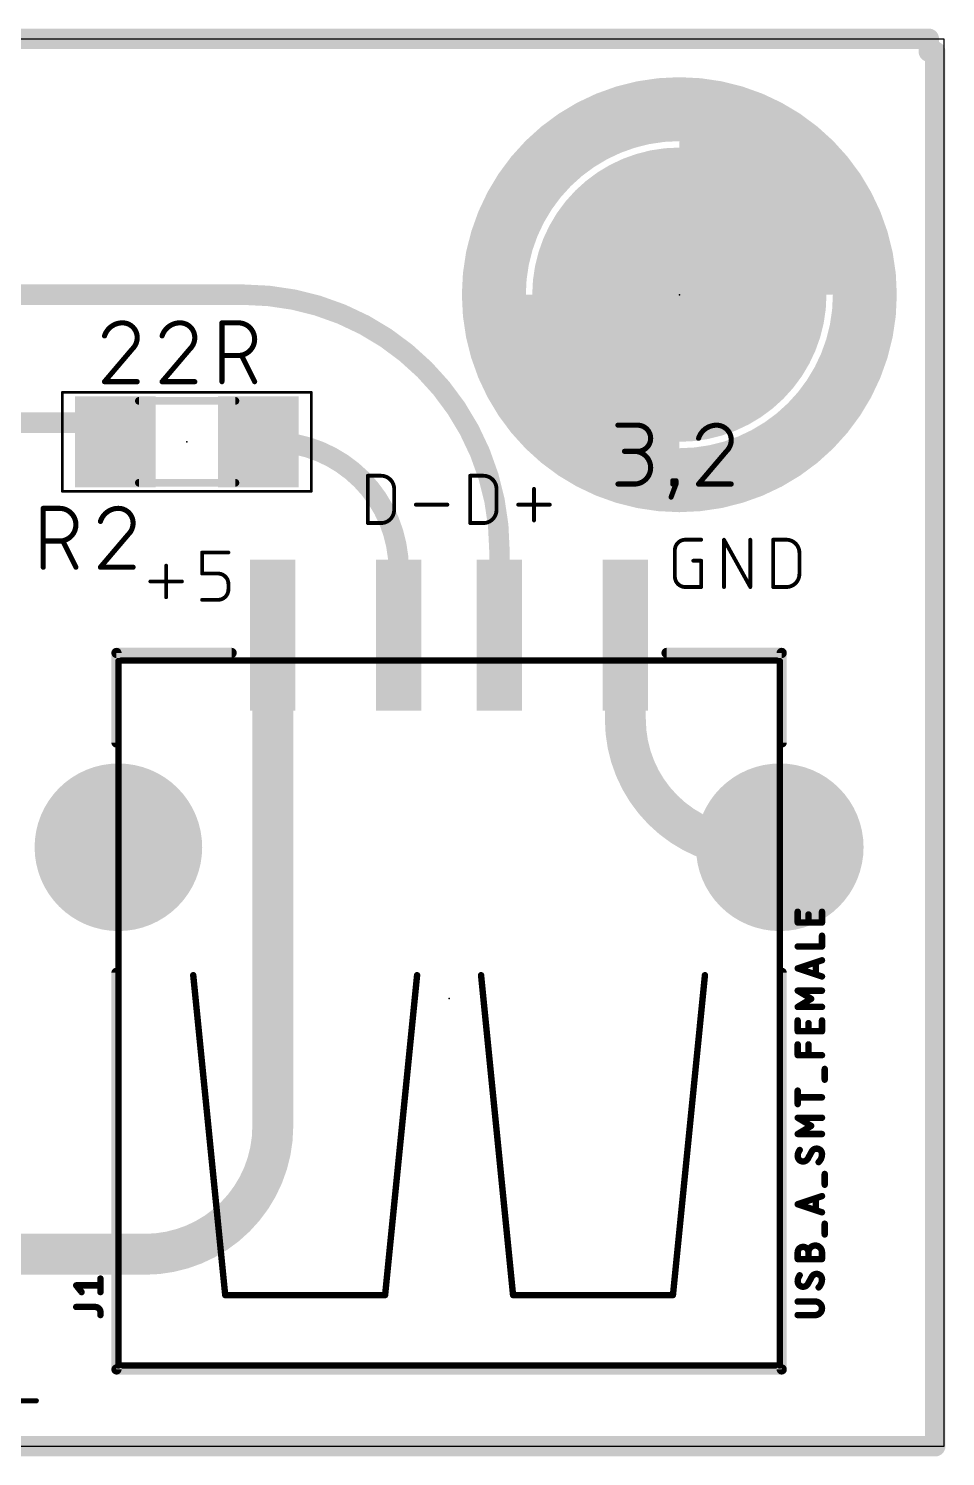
# Model space of a CAD drawing. Extents: x -0.2 to 50.5, y 11.2 to 39.6.
# Drawn here: x 32.29 to 50.5, y 11.23 to 39.57 of the extents above; entities that cross this region are included whole.
import ezdxf

# ---------------------------------------------------------------- set-up
doc = ezdxf.new("R2010")
doc.units = 0
for name, color, linetype in [('1', 12, 'CONTINUOUS'), ('17', 110, 'CONTINUOUS'), ('20', 31, 'CONTINUOUS'), ('21', 253, 'CONTINUOUS'), ('23', 53, 'CONTINUOUS'), ('25', 253, 'CONTINUOUS'), ('27', 253, 'CONTINUOUS'), ('39', 12, 'CONTINUOUS'), ('40', 132, 'CONTINUOUS'), ('43', 110, 'CONTINUOUS'), ('48', 253, 'CONTINUOUS'), ('51', 253, 'CONTINUOUS')]:
    doc.layers.add(name, color=color, linetype=linetype)

# ---------------------------------------------------------------- blocks, each defined once
blk = doc.blocks.new('ROUNDP')
at = {"const_width": 0.5}
blk.add_lwpolyline([(0, -0.25, 1), (0, 0.25, 1), (0, -0.25)], format="xyb", dxfattribs=at)
blk = doc.blocks.new('RECT')
blk.add_solid([(-0.5, -0.5), (0.5, -0.5), (-0.5, 0.5), (0.5, 0.5)])

msp = doc.modelspace()

# ---------------------------------------------------------------- linework, layer by layer
at = {"layer": '1'}
for points, const_width in [([(50.165, 39.37), (0, 39.37)], 0.4064), ([(50.165, 39.116), (50.165, 39.37)], 0.4064), ([(50.292, 39.116), (50.165, 39.116)], 0.4064), ([(50.292, 12.573), (50.292, 39.116)], 0.4064), ([(36.56, 34.29), (14.453, 34.29)], 0.4064), ([(28.194, 31.75), (34.29, 31.75)], 0.4064), ([(34.29, 31.75), (34.29, 31.648)], 0.4064), ([(36.855, 31.369), (37.1, 31.369)], 0.4064), ([(41.64, 27.532), (41.64, 29.21)], 0.4064), ([(39.64, 28.829), (39.64, 27.532)], 0.4064), ([(37.14, 17.78), (37.14, 27.532)], 0.8128), ([(39.64, 27.532), (39.64, 27.67)], 0.4064), ([(44.14, 27.532), (44.14, 25.86)], 0.8128), ([(46.68, 23.32), (47.2059, 23.32)], 0.8128), ([(30.48, 15.24), (34.6, 15.24)], 0.8128), ([(50.292, 11.43), (50.292, 12.573)], 0.4064), ([(0, 11.43), (50.292, 11.43)], 0.4064)]:
    msp.add_lwpolyline(points, dxfattribs=dict(at, const_width=const_width))
for points, const_width in [([(50.2666, 39.37, 1), (50.0634, 39.37)], 0.2032), ([(50.165, 39.2684, 1), (50.165, 39.4716)], 0.2032), ([(50.165, 39.2176, 1), (50.165, 39.0144)], 0.2032), ([(50.0634, 39.116, 1), (50.2666, 39.116)], 0.2032), ([(50.3936, 39.116, 1), (50.1904, 39.116)], 0.2032), ([(50.292, 39.0144, 1), (50.292, 39.2176)], 0.2032), ([(41.64, 29.21, 0.4142), (36.56, 34.29)], 0.4064), ([(36.56, 34.3916, 1), (36.56, 34.1884)], 0.2032), ([(36.56, 34.1884, 1), (36.56, 34.3916)], 0.2032), ([(34.011, 31.369, 0.4142), (34.29, 31.648)], 0.4064), ([(34.3916, 31.75, 1), (34.1884, 31.75)], 0.2032), ([(34.3916, 31.648, 1), (34.1884, 31.648)], 0.2032), ([(34.1884, 31.648, 1), (34.3916, 31.648)], 0.2032), ([(34.29, 31.6484, 1), (34.29, 31.8516)], 0.2032), ([(34.011, 31.4706, 1), (34.011, 31.2674)], 0.2032), ([(36.855, 31.4706, 1), (36.855, 31.2674)], 0.2032), ([(39.64, 28.829, 0.4142), (37.1, 31.369)], 0.4064), ([(37.1, 31.4706, 1), (37.1, 31.2674)], 0.2032), ([(37.1, 31.2674, 1), (37.1, 31.4706)], 0.2032), ([(41.7416, 29.21, 1), (41.5384, 29.21)], 0.2032), ([(41.5384, 29.21, 1), (41.7416, 29.21)], 0.2032), ([(39.7416, 28.829, 1), (39.5384, 28.829)], 0.2032), ([(39.5384, 28.829, 1), (39.7416, 28.829)], 0.2032), ([(37.3432, 27.532, 1), (36.9368, 27.532)], 0.4064), ([(39.7416, 27.67, 1), (39.5384, 27.67)], 0.2032), ([(44.3432, 27.532, 1), (43.9368, 27.532)], 0.4064), ([(39.5384, 27.532, 1), (39.7416, 27.532)], 0.2032), ([(39.5384, 27.532, 1), (39.7416, 27.532)], 0.2032), ([(41.5384, 27.532, 1), (41.7416, 27.532)], 0.2032), ([(44.14, 25.86, 0.4142), (46.68, 23.32)], 0.8128), ([(44.3432, 25.86, 1), (43.9368, 25.86)], 0.4064), ([(43.9368, 25.86, 1), (44.3432, 25.86)], 0.4064), ([(44.14, 25.86, 0.4142), (46.68, 23.32)], 0.4064), ([(44.2416, 25.86, 1), (44.0384, 25.86)], 0.2032), ([(46.68, 23.5232, 1), (46.68, 23.1168)], 0.4064), ([(46.68, 23.1168, 1), (46.68, 23.5232)], 0.4064), ([(47.2059, 23.1168, 1), (47.2059, 23.5232)], 0.4064), ([(46.68, 23.2184, 1), (46.68, 23.4216)], 0.2032), ([(34.6, 15.24, 0.4142), (37.14, 17.78)], 0.8128), ([(37.3432, 17.78, 1), (36.9368, 17.78)], 0.4064), ([(36.9368, 17.78, 1), (37.3432, 17.78)], 0.4064), ([(34.6, 15.4432, 1), (34.6, 15.0368)], 0.4064), ([(34.6, 15.0368, 1), (34.6, 15.4432)], 0.4064), ([(50.3936, 12.573, 1), (50.1904, 12.573)], 0.2032), ([(50.1904, 12.573, 1), (50.3936, 12.573)], 0.2032), ([(50.292, 11.3284, 1), (50.292, 11.5316)], 0.2032), ([(50.1904, 11.43, 1), (50.3936, 11.43)], 0.2032)]:
    msp.add_lwpolyline(points, format="xyb", dxfattribs=dict(at, const_width=const_width))
at = {"layer": '20'}
for p, q in [((50.47, 39.36), (0, 39.36)), ((50.47, 11.43), (50.47, 39.36)), ((0, 11.43), (50.47, 11.43))]:
    msp.add_line(p, q, dxfattribs=at)
at = {"layer": '21'}
for points, const_width in [([(45.212, 30.861, 1), (45.212, 37.719, 1), (45.212, 30.861)], 0.1524), ([(45.212, 32.59, 1), (45.212, 35.99, 1), (45.212, 32.59)], 0.1524), ([(34.036, 27.2288, 1), (34.036, 27.1272)], 0.1016), ([(34.0868, 27.178, 1), (33.9852, 27.178)], 0.1016), ([(36.322, 27.1272, 1), (36.322, 27.2288)], 0.1016), ([(44.958, 27.2288, 1), (44.958, 27.1272)], 0.1016), ([(47.2948, 27.178, 1), (47.1932, 27.178)], 0.1016), ([(47.244, 27.1272, 1), (47.244, 27.2288)], 0.1016), ([(33.9852, 25.4, 1), (34.0868, 25.4)], 0.1016), ([(47.1932, 25.4, 1), (47.2948, 25.4)], 0.1016), ([(34.0868, 20.828, 1), (33.9852, 20.828)], 0.1016), ([(47.2948, 20.828, 1), (47.1932, 20.828)], 0.1016), ([(34.036, 13.0048, 1), (34.036, 12.9032)], 0.1016), ([(47.244, 12.9032, 1), (47.244, 13.0048)], 0.1016), ([(33.9852, 12.954, 1), (34.0868, 12.954)], 0.1016), ([(47.1932, 12.954, 1), (47.2948, 12.954)], 0.1016)]:
    msp.add_lwpolyline(points, format="xyb", dxfattribs=dict(at, const_width=const_width))
at = {"layer": '21', "const_width": 0.2032}
for points in [[(36.322, 27.178), (34.036, 27.178)], [(34.036, 27.178), (34.036, 25.4)], [(47.244, 27.178), (44.958, 27.178)], [(47.244, 25.4), (47.244, 27.178)], [(34.036, 12.954), (34.036, 20.828)], [(47.244, 12.954), (47.244, 20.828)], [(34.036, 12.954), (47.244, 12.954)]]:
    msp.add_lwpolyline(points, dxfattribs=at)
at = {"layer": '23'}
for p in [(45.212, 34.29), (35.433, 31.369), (40.64, 20.32)]:
    msp.add_point(p, dxfattribs=at)
at = {"layer": '25'}
for points, const_width in [([(39.0271, 29.7561), (39.0271, 30.6959)], 0.0762), ([(39.0271, 30.6959), (39.2882, 30.6959)], 0.0762), ([(41.0591, 29.7561), (41.0591, 30.6959)], 0.0762), ([(41.0591, 30.6959), (41.3202, 30.6959)], 0.0762), ([(39.5492, 30.4348), (39.5492, 30.0172)], 0.0762), ([(41.5812, 30.4348), (41.5812, 30.0172)], 0.0762), ([(42.326, 29.8083), (42.326, 30.4348)], 0.0762), ([(32.5815, 28.8798), (32.5815, 30.0482)], 0.1016), ([(32.5815, 30.0482), (32.906, 30.0482)], 0.1016), ([(39.9807, 30.1216), (40.6073, 30.1216)], 0.0762), ([(42.0127, 30.1216), (42.6393, 30.1216)], 0.0762), ([(39.2882, 29.7561), (39.0271, 29.7561)], 0.0762), ([(41.3202, 29.7561), (41.0591, 29.7561)], 0.0762), ([(34.2688, 29.5289), (33.7171, 28.8798)], 0.1016), ([(32.906, 29.3991), (32.5815, 29.3991)], 0.1016), ([(33.2306, 28.8798), (32.9709, 29.3991)], 0.1016), ([(35.7367, 28.7542), (35.7367, 29.1719)], 0.0762), ([(35.7367, 29.1719), (36.2588, 29.1719)], 0.0762), ([(45.1231, 28.6949), (45.1231, 29.2171)], 0.0762), ([(45.3319, 29.4259), (45.6452, 29.4259)], 0.0762), ([(46.0985, 28.4861), (46.0985, 29.4259)], 0.0762), ([(46.0985, 29.4259), (46.6206, 28.4861)], 0.0762), ([(46.6206, 28.4861), (46.6206, 29.4259)], 0.0762), ([(47.0738, 28.4861), (47.0738, 29.4259)], 0.0762), ([(47.0738, 29.4259), (47.3349, 29.4259)], 0.0762), ([(47.5959, 29.1648), (47.5959, 28.7472)], 0.0762), ([(33.7171, 28.8798), (34.3662, 28.8798)], 0.1016), ([(35.0224, 28.2843), (35.0224, 28.9108)], 0.0762), ([(45.4886, 29.0082), (45.6452, 29.0082)], 0.0762), ([(45.6452, 29.0082), (45.6452, 28.4861)], 0.0762), ([(34.7091, 28.5976), (35.3356, 28.5976)], 0.0762), ([(36.0499, 28.7542), (35.7367, 28.7542)], 0.0762), ([(36.2588, 28.4409), (36.2588, 28.5454)], 0.0762), ([(45.6452, 28.4861), (45.3319, 28.4861)], 0.0762), ([(47.3349, 28.4861), (47.0738, 28.4861)], 0.0762), ([(35.7367, 28.2321), (36.0499, 28.2321)], 0.0762), ([(33.7185, 14.4892), (33.7185, 14.7573)], 0.127), ([(33.3431, 14.4892), (33.2359, 14.6232)], 0.127), ([(33.2359, 14.6232), (33.7185, 14.6232)], 0.127), ([(33.2359, 14.1944), (33.6113, 14.1944)], 0.127), ([(33.7185, 14.0871), (33.7185, 14.0335)], 0.127), ([(31.7951, 12.3318), (32.4442, 12.3318)], 0.1016)]:
    msp.add_lwpolyline(points, dxfattribs=dict(at, const_width=const_width))
for points, const_width in [([(39.0462, 30.6959, 1), (39.0081, 30.6959)], 0.0381), ([(39.0271, 30.715, 1), (39.0271, 30.6769)], 0.0381), ([(39.5492, 30.4348, 0.4142), (39.2882, 30.6959)], 0.0762), ([(39.2882, 30.715, 1), (39.2882, 30.6769)], 0.0381), ([(39.2882, 30.6769, 1), (39.2882, 30.715)], 0.0381), ([(41.0591, 30.715, 1), (41.0591, 30.6769)], 0.0381), ([(41.0782, 30.6959, 1), (41.0401, 30.6959)], 0.0381), ([(41.5812, 30.4348, 0.4142), (41.3202, 30.6959)], 0.0762), ([(41.3202, 30.715, 1), (41.3202, 30.6769)], 0.0381), ([(41.3202, 30.6769, 1), (41.3202, 30.715)], 0.0381), ([(39.5683, 30.4348, 1), (39.5302, 30.4348)], 0.0381), ([(39.5302, 30.4348, 1), (39.5683, 30.4348)], 0.0381), ([(41.6003, 30.4348, 1), (41.5622, 30.4348)], 0.0381), ([(41.5622, 30.4348, 1), (41.6003, 30.4348)], 0.0381), ([(42.345, 30.4348, 1), (42.3069, 30.4348)], 0.0381), ([(32.6069, 30.0482, 1), (32.5561, 30.0482)], 0.0508), ([(32.5815, 30.0736, 1), (32.5815, 30.0228)], 0.0508), ([(32.906, 29.3991, 1), (32.906, 30.0482)], 0.1016), ([(32.906, 30.0736, 1), (32.906, 30.0228)], 0.0508), ([(32.906, 30.0228, 1), (32.906, 30.0736)], 0.0508), ([(34.0741, 30.0482, 0.3252), (33.7171, 29.7886)], 0.1016), ([(34.3662, 29.7561, 0.4142), (34.0741, 30.0482)], 0.1016), ([(34.0741, 30.0736, 1), (34.0741, 30.0228)], 0.0508), ([(34.0741, 30.0228, 1), (34.0741, 30.0736)], 0.0508), ([(39.2882, 29.7561, 0.4142), (39.5492, 30.0172)], 0.0762), ([(39.5683, 30.0172, 1), (39.5302, 30.0172)], 0.0381), ([(39.9807, 30.1406, 1), (39.9807, 30.1025)], 0.0381), ([(40.6073, 30.1025, 1), (40.6073, 30.1406)], 0.0381), ([(41.3202, 29.7561, 0.4142), (41.5812, 30.0172)], 0.0762), ([(41.6003, 30.0172, 1), (41.5622, 30.0172)], 0.0381), ([(42.0127, 30.1406, 1), (42.0127, 30.1025)], 0.0381), ([(42.6393, 30.1025, 1), (42.6393, 30.1406)], 0.0381), ([(33.6929, 29.7964, 1), (33.7413, 29.7807)], 0.0508), ([(34.2688, 29.5289, 0.2053), (34.3662, 29.7561)], 0.1016), ([(34.3916, 29.7561, 1), (34.3408, 29.7561)], 0.0508), ([(34.3408, 29.7561, 1), (34.3916, 29.7561)], 0.0508), ([(39.0271, 29.7752, 1), (39.0271, 29.737)], 0.0381), ([(39.0081, 29.7561, 1), (39.0462, 29.7561)], 0.0381), ([(39.2882, 29.7751, 1), (39.2882, 29.7371)], 0.0381), ([(39.2882, 29.737, 1), (39.2882, 29.7752)], 0.0381), ([(39.5302, 30.0172, 1), (39.5683, 30.0172)], 0.0381), ([(41.0591, 29.7752, 1), (41.0591, 29.737)], 0.0381), ([(41.0401, 29.7561, 1), (41.0782, 29.7561)], 0.0381), ([(41.3202, 29.7751, 1), (41.3202, 29.7371)], 0.0381), ([(41.3202, 29.737, 1), (41.3202, 29.7752)], 0.0381), ([(41.5622, 30.0172, 1), (41.6003, 30.0172)], 0.0381), ([(42.3069, 29.8083, 1), (42.345, 29.8083)], 0.0381), ([(34.2513, 29.5473, 1), (34.2864, 29.5105)], 0.0508), ([(34.2882, 29.5125, 1), (34.2495, 29.5454)], 0.0508), ([(32.5815, 29.4245, 1), (32.5815, 29.3737)], 0.0508), ([(32.906, 29.4245, 1), (32.906, 29.3737)], 0.0508), ([(32.906, 29.3737, 1), (32.906, 29.4245)], 0.0508), ([(32.9936, 29.4104, 1), (32.9482, 29.3877)], 0.0508), ([(35.7557, 29.1719, 1), (35.7176, 29.1719)], 0.0381), ([(35.7367, 29.191, 1), (35.7367, 29.1529)], 0.0381), ([(36.2588, 29.1529, 1), (36.2588, 29.191)], 0.0381), ([(45.3319, 29.4259, 0.4142), (45.1231, 29.2171)], 0.0762), ([(45.1422, 29.2171, 1), (45.1041, 29.2171)], 0.0381), ([(45.1041, 29.2171, 1), (45.1422, 29.2171)], 0.0381), ([(45.3319, 29.445, 1), (45.3319, 29.4069)], 0.0381), ([(45.3319, 29.4069, 1), (45.3319, 29.4449)], 0.0381), ([(45.6452, 29.4069, 1), (45.6452, 29.445)], 0.0381), ([(46.1175, 29.4259, 1), (46.0794, 29.4259)], 0.0381), ([(46.1151, 29.4352, 1), (46.0818, 29.4166)], 0.0381), ([(46.6396, 29.4259, 1), (46.6015, 29.4259)], 0.0381), ([(47.0738, 29.445, 1), (47.0738, 29.4069)], 0.0381), ([(47.0929, 29.4259, 1), (47.0548, 29.4259)], 0.0381), ([(47.3349, 29.445, 1), (47.3349, 29.4069)], 0.0381), ([(47.5959, 29.1648, 0.4142), (47.3349, 29.4259)], 0.0762), ([(47.3349, 29.4069, 1), (47.3349, 29.445)], 0.0381), ([(47.615, 29.1648, 1), (47.5769, 29.1648)], 0.0381), ([(33.2078, 28.8684, 1), (33.2533, 28.8912)], 0.0508), ([(33.6977, 28.8963, 1), (33.7364, 28.8633)], 0.0508), ([(33.7171, 28.9052, 1), (33.7171, 28.8544)], 0.0508), ([(34.3662, 28.8544, 1), (34.3662, 28.9052)], 0.0508), ([(35.0414, 28.9108, 1), (35.0033, 28.9108)], 0.0381), ([(45.4886, 29.0273, 1), (45.4886, 28.9892)], 0.0381), ([(45.6643, 29.0082, 1), (45.6262, 29.0082)], 0.0381), ([(45.6452, 28.9892, 1), (45.6452, 29.0273)], 0.0381), ([(47.5769, 29.1648, 1), (47.615, 29.1648)], 0.0381), ([(32.5561, 28.8798, 1), (32.6069, 28.8798)], 0.0508), ([(34.7091, 28.6166, 1), (34.7091, 28.5785)], 0.0381), ([(35.3356, 28.5785, 1), (35.3356, 28.6166)], 0.0381), ([(35.7176, 28.7542, 1), (35.7557, 28.7542)], 0.0381), ([(35.7367, 28.7733, 1), (35.7367, 28.7352)], 0.0381), ([(36.2588, 28.5454, 0.4142), (36.0499, 28.7542)], 0.0762), ([(36.0499, 28.7733, 1), (36.0499, 28.7352)], 0.0381), ([(36.0499, 28.7352, 1), (36.0499, 28.7733)], 0.0381), ([(45.1231, 28.6949, 0.4142), (45.3319, 28.4861)], 0.0762), ([(45.1422, 28.6949, 1), (45.1041, 28.6949)], 0.0381), ([(45.1041, 28.6949, 1), (45.1422, 28.6949)], 0.0381), ([(47.3349, 28.4861, 0.4142), (47.5959, 28.7472)], 0.0762), ([(47.615, 28.7472, 1), (47.5769, 28.7472)], 0.0381), ([(47.5769, 28.7472, 1), (47.615, 28.7472)], 0.0381), ([(36.0499, 28.2321, 0.4142), (36.2588, 28.4409)], 0.0762), ([(36.2778, 28.5454, 1), (36.2397, 28.5454)], 0.0381), ([(36.2397, 28.5454, 1), (36.2778, 28.5454)], 0.0381), ([(36.2778, 28.4409, 1), (36.2397, 28.4409)], 0.0381), ([(36.2397, 28.4409, 1), (36.2778, 28.4409)], 0.0381), ([(45.3319, 28.5052, 1), (45.3319, 28.4671)], 0.0381), ([(45.3319, 28.4671, 1), (45.3319, 28.5052)], 0.0381), ([(45.6262, 28.4861, 1), (45.6643, 28.4861)], 0.0381), ([(45.6452, 28.4671, 1), (45.6452, 28.5052)], 0.0381), ([(46.0794, 28.4861, 1), (46.1175, 28.4861)], 0.0381), ([(46.6015, 28.4861, 1), (46.6396, 28.4861)], 0.0381), ([(46.6039, 28.4768, 1), (46.6372, 28.4954)], 0.0381), ([(47.0738, 28.5052, 1), (47.0738, 28.4671)], 0.0381), ([(47.0548, 28.4861, 1), (47.0929, 28.4861)], 0.0381), ([(47.3349, 28.5051, 1), (47.3349, 28.4671)], 0.0381), ([(47.3349, 28.4671, 1), (47.3349, 28.5052)], 0.0381), ([(35.0033, 28.2843, 1), (35.0414, 28.2843)], 0.0381), ([(35.7367, 28.2512, 1), (35.7367, 28.2131)], 0.0381), ([(36.0499, 28.2512, 1), (36.0499, 28.2131)], 0.0381), ([(36.0499, 28.2131, 1), (36.0499, 28.2512)], 0.0381), ([(33.7503, 14.7573, 1), (33.6867, 14.7573)], 0.0635), ([(33.2607, 14.643, 1), (33.2111, 14.6034)], 0.0635), ([(33.2359, 14.655, 1), (33.2359, 14.5915)], 0.0635), ([(33.3184, 14.4693, 1), (33.3679, 14.509)], 0.0635), ([(33.6867, 14.4892, 1), (33.7503, 14.4892)], 0.0635), ([(33.7185, 14.5915, 1), (33.7185, 14.655)], 0.0635), ([(33.2359, 14.2261, 1), (33.2359, 14.1626)], 0.0635), ([(33.7185, 14.0871, 0.4142), (33.6113, 14.1944)], 0.127), ([(33.6113, 14.2261, 1), (33.6113, 14.1626)], 0.0635), ([(33.6113, 14.1626, 1), (33.6113, 14.2261)], 0.0635), ([(33.7503, 14.0871, 1), (33.6867, 14.0871)], 0.0635), ([(33.6867, 14.0871, 1), (33.7503, 14.0871)], 0.0635), ([(33.6867, 14.0335, 1), (33.7503, 14.0335)], 0.0635), ([(32.4442, 12.3064, 1), (32.4442, 12.3572)], 0.0508)]:
    msp.add_lwpolyline(points, format="xyb", dxfattribs=dict(at, const_width=const_width))
at = {"layer": '27'}
for points, const_width in [([(34.1556, 33.7312, 0.3252), (33.7986, 33.4716)], 0.1016), ([(34.4477, 33.4391, 0.4142), (34.1556, 33.7312)], 0.1016), ([(34.1556, 33.7566, 1), (34.1556, 33.7058)], 0.0508), ([(34.1556, 33.7058, 1), (34.1556, 33.7566)], 0.0508), ([(35.2986, 33.7312, 0.3252), (34.9416, 33.4716)], 0.1016), ([(35.5907, 33.4391, 0.4142), (35.2986, 33.7312)], 0.1016), ([(35.2986, 33.7566, 1), (35.2986, 33.7058)], 0.0508), ([(35.2986, 33.7058, 1), (35.2986, 33.7566)], 0.0508), ([(36.1555, 33.7312, 1), (36.1047, 33.7312)], 0.0508), ([(36.1301, 33.7566, 1), (36.1301, 33.7058)], 0.0508), ([(36.4546, 33.0821, 1), (36.4546, 33.7312)], 0.1016), ([(36.4546, 33.7566, 1), (36.4546, 33.7058)], 0.0508), ([(36.4546, 33.7058, 1), (36.4546, 33.7566)], 0.0508), ([(33.7745, 33.4794, 1), (33.8228, 33.4637)], 0.0508), ([(34.3504, 33.2119, 0.2053), (34.4477, 33.4391)], 0.1016), ([(34.4731, 33.4391, 1), (34.4223, 33.4391)], 0.0508), ([(34.4223, 33.4391, 1), (34.4731, 33.4391)], 0.0508), ([(34.9175, 33.4794, 1), (34.9658, 33.4637)], 0.0508), ([(35.4934, 33.2119, 0.2053), (35.5907, 33.4391)], 0.1016), ([(35.6161, 33.4391, 1), (35.5653, 33.4391)], 0.0508), ([(35.5653, 33.4391, 1), (35.6161, 33.4391)], 0.0508), ([(34.3329, 33.2303, 1), (34.3679, 33.1935)], 0.0508), ([(34.3697, 33.1955, 1), (34.331, 33.2284)], 0.0508), ([(35.4759, 33.2303, 1), (35.5109, 33.1935)], 0.0508), ([(35.5127, 33.1955, 1), (35.474, 33.2284)], 0.0508), ([(36.1301, 33.1075, 1), (36.1301, 33.0567)], 0.0508), ([(36.4546, 33.1075, 1), (36.4546, 33.0567)], 0.0508), ([(36.4546, 33.0567, 1), (36.4546, 33.1075)], 0.0508), ([(36.5423, 33.0934, 1), (36.4968, 33.0707)], 0.0508), ([(33.7986, 32.5882, 1), (33.7986, 32.5374)], 0.0508), ([(33.7793, 32.5793, 1), (33.818, 32.5463)], 0.0508), ([(34.4477, 32.5374, 1), (34.4477, 32.5882)], 0.0508), ([(34.9416, 32.5882, 1), (34.9416, 32.5374)], 0.0508), ([(34.9223, 32.5793, 1), (34.961, 32.5463)], 0.0508), ([(35.5907, 32.5374, 1), (35.5907, 32.5882)], 0.0508), ([(36.7565, 32.5514, 1), (36.8019, 32.5742)], 0.0508), ([(36.1047, 32.5628, 1), (36.1555, 32.5628)], 0.0508), ([(47.5933, 22.0406, 1), (47.5297, 22.0406)], 0.0635), ([(47.5297, 21.8261, 1), (47.5933, 21.8261)], 0.0635), ([(47.5615, 21.8578, 1), (47.5615, 21.7943)], 0.0635), ([(47.8077, 21.9869, 1), (47.7442, 21.9869)], 0.0635), ([(47.7442, 21.8261, 1), (47.8077, 21.8261)], 0.0635), ([(48.0759, 22.0406, 1), (48.0123, 22.0406)], 0.0635), ([(48.0123, 21.8261, 1), (48.0759, 21.8261)], 0.0635), ([(48.0441, 21.7943, 1), (48.0441, 21.8578)], 0.0635), ([(48.0759, 21.5651, 1), (48.0123, 21.5651)], 0.0635), ([(47.5615, 21.3823, 1), (47.5615, 21.3189)], 0.0635), ([(48.0123, 21.3506, 1), (48.0759, 21.3506)], 0.0635), ([(48.0441, 21.3189, 1), (48.0441, 21.3823)], 0.0635), ([(47.5715, 20.9459, 1), (47.5515, 20.8857)], 0.0635), ([(47.5515, 20.9459, 1), (47.5715, 20.8857)], 0.0635), ([(47.9552, 21.0364, 1), (47.8917, 21.0364)], 0.0635), ([(48.0541, 21.0465, 1), (48.0341, 21.1068)], 0.0635), ([(47.8917, 20.7951, 1), (47.9552, 20.7951)], 0.0635), ([(48.0341, 20.7248, 1), (48.0541, 20.785)], 0.0635), ([(47.5778, 20.5004, 1), (47.5452, 20.4459)], 0.0635), ([(47.5615, 20.5049, 1), (47.5615, 20.4414)], 0.0635), ([(48.0441, 20.4414, 1), (48.0441, 20.5049)], 0.0635), ([(47.5615, 20.1832, 1), (47.5615, 20.1197)], 0.0635), ([(47.5452, 20.1786, 1), (47.5778, 20.1242)], 0.0635), ([(47.8459, 20.285, 1), (47.8133, 20.3395)], 0.0635), ([(47.8133, 20.285, 1), (47.8459, 20.3395)], 0.0635), ([(48.0441, 20.1197, 1), (48.0441, 20.1832)], 0.0635), ([(47.5933, 19.8826, 1), (47.5297, 19.8826)], 0.0635), ([(47.8077, 19.829, 1), (47.7442, 19.829)], 0.0635), ([(48.0759, 19.8826, 1), (48.0123, 19.8826)], 0.0635), ([(47.5297, 19.6681, 1), (47.5933, 19.6681)], 0.0635), ([(47.5615, 19.6999, 1), (47.5615, 19.6364)], 0.0635), ([(47.7442, 19.6681, 1), (47.8077, 19.6681)], 0.0635), ([(48.0123, 19.6681, 1), (48.0759, 19.6681)], 0.0635), ([(48.0441, 19.6364, 1), (48.0441, 19.6999)], 0.0635), ([(47.5933, 19.4071, 1), (47.5297, 19.4071)], 0.0635), ([(47.8077, 19.4071, 1), (47.7442, 19.4071)], 0.0635), ([(47.5297, 19.1926, 1), (47.5933, 19.1926)], 0.0635), ([(47.5615, 19.2244, 1), (47.5615, 19.1609)], 0.0635), ([(47.7442, 19.1926, 1), (47.8077, 19.1926)], 0.0635), ([(48.0441, 19.1609, 1), (48.0441, 19.2244)], 0.0635), ([(48.1295, 18.9199, 1), (48.066, 18.9199)], 0.0635), ([(48.066, 18.7054, 1), (48.1295, 18.7054)], 0.0635), ([(47.5933, 18.4895, 1), (47.5297, 18.4895)], 0.0635), ([(47.5297, 18.2214, 1), (47.5933, 18.2214)], 0.0635), ([(47.5615, 18.3872, 1), (47.5615, 18.3237)], 0.0635), ([(48.0441, 18.3237, 1), (48.0441, 18.3872)], 0.0635), ([(47.5615, 17.9812, 1), (47.5615, 17.9177)], 0.0635), ([(47.5778, 17.9766, 1), (47.5452, 17.9222)], 0.0635), ([(48.0441, 17.9177, 1), (48.0441, 17.9812)], 0.0635), ([(47.5615, 17.6594, 1), (47.5615, 17.5959)], 0.0635), ([(47.5452, 17.6549, 1), (47.5778, 17.6005)], 0.0635), ([(47.8459, 17.7613, 1), (47.8133, 17.8158)], 0.0635), ([(47.8133, 17.7613, 1), (47.8459, 17.8158)], 0.0635), ([(48.0441, 17.5959, 1), (48.0441, 17.6594)], 0.0635), ([(47.6017, 17.3106, 0.1623), (47.5615, 17.1899)], 0.127), ([(47.6271, 17.2915, 1), (47.5763, 17.3296)], 0.0635), ([(47.9369, 17.3374, 0.2656), (47.843, 17.2838)], 0.127), ([(47.8157, 17.2999, 1), (47.8704, 17.2677)], 0.0635), ([(47.8709, 17.2686, 1), (47.8151, 17.299)], 0.0635), ([(48.0441, 17.2302, 0.4142), (47.9369, 17.3374)], 0.127), ([(47.9369, 17.3691, 1), (47.9369, 17.3056)], 0.0635), ([(47.9369, 17.3056, 1), (47.9369, 17.3691)], 0.0635), ([(47.9771, 17.0693, 0.2), (48.0441, 17.2302)], 0.127), ([(48.0758, 17.2301, 1), (48.0124, 17.2302)], 0.0635), ([(47.5933, 17.1899, 1), (47.5297, 17.1899)], 0.0635), ([(47.5297, 17.1899, 1), (47.5933, 17.1899)], 0.0635), ([(47.5615, 17.1899, 0.4142), (47.6687, 17.0827)], 0.127), ([(47.6687, 17.0827, 0.2656), (47.7626, 17.1363)], 0.127), ([(47.6687, 17.1144, 1), (47.6687, 17.0509)], 0.0635), ([(47.6687, 17.0509, 1), (47.6687, 17.1144)], 0.0635), ([(47.7347, 17.1515, 1), (47.7905, 17.1211)], 0.0635), ([(47.7899, 17.1202, 1), (47.7352, 17.1524)], 0.0635), ([(47.9547, 17.0918, 1), (47.9994, 17.0467)], 0.0635), ([(48.0123, 17.2302, 1), (48.0759, 17.2302)], 0.0635), ([(48.1295, 16.8351, 1), (48.066, 16.8351)], 0.0635), ([(48.0541, 16.3648, 1), (48.0341, 16.4251)], 0.0635), ([(48.066, 16.6206, 1), (48.1295, 16.6206)], 0.0635), ([(47.5715, 16.2642, 1), (47.5515, 16.204)], 0.0635), ([(47.5515, 16.2642, 1), (47.5715, 16.204)], 0.0635), ([(47.9552, 16.3547, 1), (47.8917, 16.3547)], 0.0635), ([(47.8917, 16.1134, 1), (47.9552, 16.1134)], 0.0635), ([(48.0341, 16.0431, 1), (48.0541, 16.1033)], 0.0635), ([(48.1295, 15.8476, 1), (48.066, 15.8476)], 0.0635), ([(48.066, 15.6331, 1), (48.1295, 15.6331)], 0.0635), ([(47.5933, 15.2795, 1), (47.5297, 15.2795)], 0.0635), ([(47.5297, 15.2795, 1), (47.5933, 15.2795)], 0.0635), ([(47.776, 15.2795, 1), (47.5615, 15.2795)], 0.127), ([(47.8077, 15.2795, 1), (47.7442, 15.2795)], 0.0635), ([(47.7442, 15.2795, 1), (47.8077, 15.2795)], 0.0635), ([(47.7442, 15.2795, 1), (47.8077, 15.2795)], 0.0635), ([(48.0441, 15.2795, 1), (47.776, 15.2795)], 0.127), ([(48.0123, 15.2795, 1), (48.0758, 15.2795)], 0.0635), ([(48.0759, 15.2795, 1), (48.0123, 15.2795)], 0.0635), ([(47.5297, 15.1454, 1), (47.5933, 15.1454)], 0.0635), ([(47.5615, 15.1772, 1), (47.5615, 15.1137)], 0.0635), ([(47.7442, 15.1454, 1), (47.8077, 15.1454)], 0.0635), ([(48.0123, 15.1454, 1), (48.0759, 15.1454)], 0.0635), ([(48.0441, 15.1137, 1), (48.0441, 15.1772)], 0.0635), ([(47.5933, 14.7028, 1), (47.5297, 14.7028)], 0.0635), ([(47.6017, 14.8234, 0.1623), (47.5615, 14.7028)], 0.127), ([(47.5615, 14.7028, 0.4142), (47.6687, 14.5955)], 0.127), ([(47.6271, 14.8044, 1), (47.5763, 14.8425)], 0.0635), ([(47.9369, 14.8502, 0.2656), (47.843, 14.7966)], 0.127), ([(47.8157, 14.8127, 1), (47.8704, 14.7805)], 0.0635), ([(47.8709, 14.7814, 1), (47.8151, 14.8118)], 0.0635), ([(48.0441, 14.743, 0.4142), (47.9369, 14.8502)], 0.127), ([(47.9369, 14.882, 1), (47.9369, 14.8185)], 0.0635), ([(47.9369, 14.8185, 1), (47.9369, 14.882)], 0.0635), ([(47.9771, 14.5821, 0.2), (48.0441, 14.743)], 0.127), ([(48.0758, 14.743, 1), (48.0124, 14.743)], 0.0635), ([(48.0123, 14.743, 1), (48.0759, 14.743)], 0.0635), ([(47.5297, 14.7028, 1), (47.5933, 14.7028)], 0.0635), ([(47.6687, 14.5955, 0.2656), (47.7626, 14.6492)], 0.127), ([(47.6687, 14.6273, 1), (47.6687, 14.5638)], 0.0635), ([(47.6687, 14.5638, 1), (47.6687, 14.6273)], 0.0635), ([(47.7347, 14.6644, 1), (47.7905, 14.634)], 0.0635), ([(47.7899, 14.633, 1), (47.7352, 14.6653)], 0.0635), ([(47.9547, 14.6047, 1), (47.9994, 14.5596)], 0.0635), ([(47.5615, 14.3334, 1), (47.5615, 14.2699)], 0.0635), ([(47.91, 14.0335, 1), (47.91, 14.3016)], 0.127), ([(47.91, 14.3334, 1), (47.91, 14.2699)], 0.0635), ([(47.91, 14.2699, 1), (47.91, 14.3334)], 0.0635), ([(47.5615, 14.0653, 1), (47.5615, 14.0017)], 0.0635), ([(47.91, 14.0653, 1), (47.91, 14.0017)], 0.0635), ([(47.91, 14.0017, 1), (47.91, 14.0653)], 0.0635)]:
    msp.add_lwpolyline(points, format="xyb", dxfattribs=dict(at, const_width=const_width))
for points, const_width in [([(36.1301, 32.5628), (36.1301, 33.7312)], 0.1016), ([(36.1301, 33.7312), (36.4546, 33.7312)], 0.1016), ([(34.3504, 33.2119), (33.7986, 32.5628)], 0.1016), ([(35.4934, 33.2119), (34.9416, 32.5628)], 0.1016), ([(36.4546, 33.0821), (36.1301, 33.0821)], 0.1016), ([(36.7792, 32.5628), (36.5196, 33.0821)], 0.1016), ([(33.7986, 32.5628), (34.4477, 32.5628)], 0.1016), ([(34.9416, 32.5628), (35.5907, 32.5628)], 0.1016), ([(47.5615, 21.8261), (47.5615, 22.0406)], 0.127), ([(48.0441, 21.8261), (47.5615, 21.8261)], 0.127), ([(47.776, 21.8261), (47.776, 21.9869)], 0.127), ([(48.0441, 22.0406), (48.0441, 21.8261)], 0.127), ([(48.0441, 21.3506), (48.0441, 21.5651)], 0.127), ([(47.5615, 21.3506), (48.0441, 21.3506)], 0.127), ([(47.5615, 20.9158), (48.0441, 21.0766)], 0.127), ([(48.0441, 20.7549), (47.5615, 20.9158)], 0.127), ([(47.9235, 21.0364), (47.9235, 20.7951)], 0.127), ([(47.8296, 20.3123), (47.5615, 20.4731)], 0.127), ([(47.5615, 20.4731), (48.0441, 20.4731)], 0.127), ([(47.5615, 20.1514), (47.8296, 20.3123)], 0.127), ([(48.0441, 20.1514), (47.5615, 20.1514)], 0.127), ([(47.5615, 19.6681), (47.5615, 19.8826)], 0.127), ([(47.776, 19.6681), (47.776, 19.829)], 0.127), ([(48.0441, 19.8826), (48.0441, 19.6681)], 0.127), ([(48.0441, 19.6681), (47.5615, 19.6681)], 0.127), ([(47.5615, 19.1926), (47.5615, 19.4071)], 0.127), ([(47.776, 19.1926), (47.776, 19.4071)], 0.127), ([(48.0441, 19.1926), (47.5615, 19.1926)], 0.127), ([(48.0977, 18.7054), (48.0977, 18.9199)], 0.127), ([(47.5615, 18.2214), (47.5615, 18.4895)], 0.127), ([(48.0441, 18.3555), (47.5615, 18.3555)], 0.127), ([(47.8296, 17.7886), (47.5615, 17.9494)], 0.127), ([(47.5615, 17.9494), (48.0441, 17.9494)], 0.127), ([(47.5615, 17.6277), (47.8296, 17.7886)], 0.127), ([(48.0441, 17.6277), (47.5615, 17.6277)], 0.127), ([(47.843, 17.2838), (47.7626, 17.1363)], 0.127), ([(48.0977, 16.6206), (48.0977, 16.8351)], 0.127), ([(47.5615, 16.2341), (48.0441, 16.395)], 0.127), ([(48.0441, 16.0732), (47.5615, 16.2341)], 0.127), ([(47.9235, 16.3547), (47.9235, 16.1134)], 0.127), ([(48.0977, 15.6331), (48.0977, 15.8476)], 0.127), ([(47.5615, 15.1454), (47.5615, 15.2795)], 0.127), ([(47.776, 15.1454), (47.776, 15.2795)], 0.127), ([(48.0441, 15.2795), (48.0441, 15.1454)], 0.127), ([(48.0441, 15.1454), (47.5615, 15.1454)], 0.127), ([(47.843, 14.7966), (47.7626, 14.6492)], 0.127), ([(47.91, 14.3016), (47.5615, 14.3016)], 0.127), ([(47.5615, 14.0335), (47.91, 14.0335)], 0.127)]:
    msp.add_lwpolyline(points, dxfattribs=dict(at, const_width=const_width))
at = {"layer": '39'}
for points, const_width in [([(45.212, 30.607, 1), (45.212, 37.973, 1), (45.212, 30.607)], 1.27), ([(32.9727, 32.352, 1), (32.9473, 32.352)], 0.0254), ([(32.96, 32.3647, 1), (32.96, 32.3393)], 0.0254), ([(37.9187, 32.352, 1), (37.8933, 32.352)], 0.0254), ([(37.906, 32.3393, 1), (37.906, 32.3647)], 0.0254), ([(32.96, 30.3987, 1), (32.96, 30.3733)], 0.0254), ([(32.9473, 30.386, 1), (32.9727, 30.386)], 0.0254), ([(37.8933, 30.386, 1), (37.9187, 30.386)], 0.0254), ([(37.906, 30.3733, 1), (37.906, 30.3987)], 0.0254)]:
    msp.add_lwpolyline(points, format="xyb", dxfattribs=dict(at, const_width=const_width))
at = {"layer": '39', "const_width": 0.0508}
for points in [[(32.96, 30.386), (32.96, 32.352)], [(32.96, 32.352), (37.906, 32.352)], [(37.906, 32.352), (37.906, 30.386)], [(37.906, 30.386), (32.96, 30.386)]]:
    msp.add_lwpolyline(points, dxfattribs=at)
at = {"layer": '40', "const_width": 1.27}
msp.add_lwpolyline([(45.212, 30.607, 1), (45.212, 37.973, 1), (45.212, 30.607)], format="xyb", dxfattribs=at)
at = {"layer": '43', "const_width": 1.016}
msp.add_lwpolyline([(45.212, 30.734, 1), (45.212, 37.846, 1), (45.212, 30.734)], format="xyb", dxfattribs=at)
at = {"layer": '48', "const_width": 0.1016}
for points in [[(43.9928, 31.6992), (44.3823, 31.6992)], [(44.3823, 31.1799), (44.1226, 31.1799)], [(46.1447, 31.1799), (45.593, 30.5308)], [(45.0807, 30.5308), (45.0807, 30.5957)], [(45.0807, 30.5957), (45.1456, 30.5957)], [(45.1456, 30.5957), (45.1456, 30.5308)], [(43.9928, 30.5308), (44.3174, 30.5308)], [(45.1456, 30.5308), (45.0482, 30.2712)], [(45.1456, 30.5308), (45.0807, 30.5308)], [(45.593, 30.5308), (46.2421, 30.5308)]]:
    msp.add_lwpolyline(points, dxfattribs=at)
at = {"layer": '48'}
for points, const_width in [([(43.9928, 31.7246, 1), (43.9928, 31.6738)], 0.0508), ([(44.3823, 31.1799, 1), (44.3823, 31.6992)], 0.1016), ([(44.3823, 31.7246, 1), (44.3823, 31.6738)], 0.0508), ([(44.3823, 31.6738, 1), (44.3823, 31.7246)], 0.0508), ([(45.95, 31.6992, 0.3252), (45.593, 31.4396)], 0.1016), ([(46.2421, 31.4071, 0.4142), (45.95, 31.6992)], 0.1016), ([(45.95, 31.7246, 1), (45.95, 31.6738)], 0.0508), ([(45.95, 31.6738, 1), (45.95, 31.7246)], 0.0508), ([(45.5688, 31.4474, 1), (45.6172, 31.4317)], 0.0508), ([(44.1226, 31.2053, 1), (44.1226, 31.1545)], 0.0508), ([(44.3174, 30.5308, 1), (44.3174, 31.1799)], 0.1016), ([(44.3174, 31.2053, 1), (44.3174, 31.1545)], 0.0508), ([(44.3823, 31.2053, 1), (44.3823, 31.1545)], 0.0508), ([(44.3823, 31.1545, 1), (44.3823, 31.2053)], 0.0508), ([(46.1447, 31.1799, 0.2053), (46.2421, 31.4071)], 0.1016), ([(46.1272, 31.1983, 1), (46.1623, 31.1615)], 0.0508), ([(46.1641, 31.1635, 1), (46.1254, 31.1964)], 0.0508), ([(46.2675, 31.4071, 1), (46.2167, 31.4071)], 0.0508), ([(46.2167, 31.4071, 1), (46.2675, 31.4071)], 0.0508), ([(45.1061, 30.5957, 1), (45.0553, 30.5957)], 0.0508), ([(45.0807, 30.6211, 1), (45.0807, 30.5703)], 0.0508), ([(45.171, 30.5957, 1), (45.1202, 30.5957)], 0.0508), ([(45.1456, 30.5703, 1), (45.1456, 30.6211)], 0.0508), ([(43.9928, 30.5562, 1), (43.9928, 30.5054)], 0.0508), ([(44.3174, 30.5562, 1), (44.3174, 30.5054)], 0.0508), ([(44.3174, 30.5054, 1), (44.3174, 30.5562)], 0.0508), ([(45.0807, 30.5562, 1), (45.0807, 30.5054)], 0.0508), ([(45.0553, 30.5308, 1), (45.1061, 30.5308)], 0.0508), ([(45.1202, 30.5308, 1), (45.171, 30.5308)], 0.0508), ([(45.1694, 30.5219, 1), (45.1218, 30.5397)], 0.0508), ([(45.1456, 30.5054, 1), (45.1456, 30.5562)], 0.0508), ([(45.5736, 30.5473, 1), (45.6123, 30.5143)], 0.0508), ([(45.593, 30.5562, 1), (45.593, 30.5054)], 0.0508), ([(46.2421, 30.5054, 1), (46.2421, 30.5562)], 0.0508), ([(45.0244, 30.2801, 1), (45.072, 30.2622)], 0.0508)]:
    msp.add_lwpolyline(points, format="xyb", dxfattribs=dict(at, const_width=const_width))
at = {"layer": '51'}
for points, const_width in [([(47.371, 34.29, 0.4142), (45.212, 36.449)], 2.4892), ([(43.053, 34.29, 0.4142), (45.212, 32.131)], 2.4892), ([(45.212, 33.528, 1), (45.212, 35.052, 1), (45.212, 33.528)], 0.4572), ([(34.4805, 32.2199, 1), (34.4805, 32.1437)], 0.0762), ([(36.3982, 32.1437, 1), (36.3982, 32.2199)], 0.0762), ([(34.4805, 30.5943, 1), (34.4805, 30.5181)], 0.0762), ([(36.3982, 30.5181, 1), (36.3982, 30.5943)], 0.0762), ([(34.1059, 27.0157, 1), (34.0423, 27.0157)], 0.0635), ([(34.1376, 27.0602, 1), (34.1376, 26.9967)], 0.0635), ([(47.1424, 26.9967, 1), (47.1424, 27.0602)], 0.0635), ([(47.2377, 27.0157, 1), (47.1741, 27.0157)], 0.0635), ([(35.5916, 20.7832, 1), (35.5284, 20.7768)], 0.0635), ([(40.0366, 20.7768, 1), (39.9734, 20.7832)], 0.0635), ([(41.3066, 20.7832, 1), (41.2434, 20.7768)], 0.0635), ([(45.7516, 20.7768, 1), (45.6884, 20.7832)], 0.0635), ([(36.195, 14.4618, 1), (36.195, 14.3983)], 0.0635), ([(36.1634, 14.4268, 1), (36.2266, 14.4332)], 0.0635), ([(39.3384, 14.4332, 1), (39.4016, 14.4268)], 0.0635), ([(39.37, 14.3983, 1), (39.37, 14.4618)], 0.0635), ([(41.91, 14.4618, 1), (41.91, 14.3983)], 0.0635), ([(41.8784, 14.4268, 1), (41.9416, 14.4332)], 0.0635), ([(45.0534, 14.4332, 1), (45.1166, 14.4268)], 0.0635), ([(45.085, 14.3983, 1), (45.085, 14.4618)], 0.0635), ([(34.0423, 13.033, 1), (34.1059, 13.033)], 0.0635), ([(34.163, 13.0648, 1), (34.163, 13.0013)], 0.0635), ([(47.117, 13.0013, 1), (47.117, 13.0648)], 0.0635), ([(47.1741, 13.033, 1), (47.2377, 13.033)], 0.0635)]:
    msp.add_lwpolyline(points, format="xyb", dxfattribs=dict(at, const_width=const_width))
for points, const_width in [([(34.4805, 32.1818), (36.3982, 32.1818)], 0.1524), ([(34.4805, 30.5562), (36.3982, 30.5562)], 0.1524), ([(34.0741, 27.0157), (34.0741, 13.033)], 0.127), ([(34.1376, 27.0284), (47.1424, 27.0284)], 0.127), ([(47.2059, 27.0157), (47.2059, 13.033)], 0.127), ([(35.56, 20.78), (36.195, 14.43)], 0.127), ([(39.37, 14.43), (40.005, 20.78)], 0.127), ([(41.91, 14.43), (41.275, 20.78)], 0.127), ([(45.72, 20.78), (45.085, 14.43)], 0.127), ([(36.195, 14.43), (39.37, 14.43)], 0.127), ([(45.085, 14.43), (41.91, 14.43)], 0.127), ([(34.163, 13.033), (47.117, 13.033)], 0.127)]:
    msp.add_lwpolyline(points, dxfattribs=dict(at, const_width=const_width))

# ---------------------------------------------------------------- block references
at = {"layer": '1'}
for p, xscale, yscale, rotation in [((34.011, 31.369), 1.6, 1.803, 180), ((36.855, 31.369), 1.6, 1.803, 180), ((37.14, 27.532), 3, 0.9, 90), ((39.64, 27.532), 3, 0.9, 90), ((41.64, 27.532), 3, 0.9, 90), ((44.14, 27.532), 3, 0.9, 90)]:
    msp.add_blockref('RECT', p, dxfattribs=dict(at, xscale=xscale, yscale=yscale, rotation=rotation))
at = {"layer": '17'}
for p, xscale, yscale in [((45.212, 34.29), 5.842, 5.842), ((45.212, 34.29), 5.842, 5.842), ((34.0741, 23.32), 3.3274, 3.3274), ((34.0741, 23.32), 3.3274, 3.3274), ((47.2059, 23.32), 3.3274, 3.3274), ((47.2059, 23.32), 3.3274, 3.3274)]:
    msp.add_blockref('ROUNDP', p, dxfattribs=dict(at, xscale=xscale, yscale=yscale))
at = {"layer": '51', "xscale": 0.7366, "yscale": 1.7526, "rotation": 180}
for p in [(34.1122, 31.369), (36.7538, 31.369)]:
    msp.add_blockref('RECT', p, dxfattribs=at)

doc.saveas('drawing.dxf')
